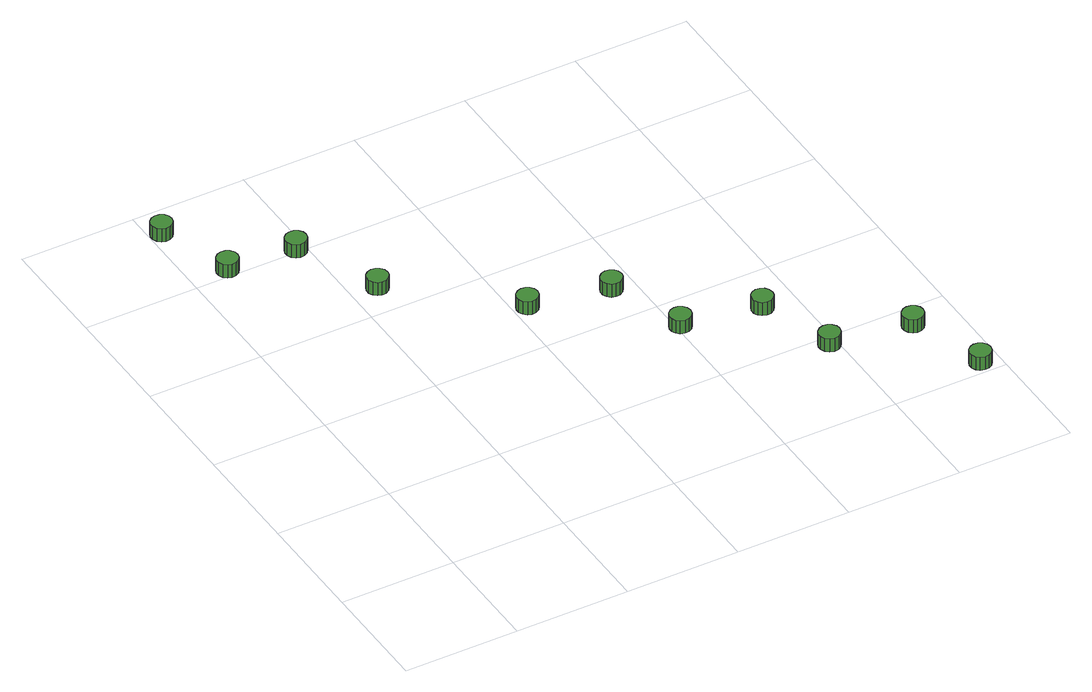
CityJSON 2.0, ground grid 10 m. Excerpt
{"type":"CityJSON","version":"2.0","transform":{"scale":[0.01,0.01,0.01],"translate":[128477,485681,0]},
"CityObjects":{
"tree1":{"type":"SolitaryVegetationObject","attributes":{"function":"something"},"geometry":[{"type":"MultiSurface","lod":"1","boundaries":[[[0,1,2,3,4,5,6,7,8,9,10,11,12,13,14]],[[15,16,17,18,19,20,21,22,23,24,25,26,27,28,29]],[[0,29,28,1]],[[1,28,27,2]],[[2,27,26,3]],[[3,26,25,4]],[[4,25,24,5]],[[5,24,23,6]],[[6,23,22,7]],[[7,22,21,8]],[[8,21,20,9]],[[9,20,19,10]],[[10,19,18,11]],[[11,18,17,12]],[[12,17,16,13]],[[13,16,15,14]],[[14,15,29,0]]]}]},
"tree2":{"type":"SolitaryVegetationObject","attributes":{"function":"something"},"geometry":[{"type":"MultiSurface","lod":"1","boundaries":[[[30,31,32,33,34,35,36,37,38,39,40,41,42,43,44]],[[45,46,47,48,49,50,51,52,53,54,55,56,57,58,59]],[[30,59,58,31]],[[31,58,57,32]],[[32,57,56,33]],[[33,56,55,34]],[[34,55,54,35]],[[35,54,53,36]],[[36,53,52,37]],[[37,52,51,38]],[[38,51,50,39]],[[39,50,49,40]],[[40,49,48,41]],[[41,48,47,42]],[[42,47,46,43]],[[43,46,45,44]],[[44,45,59,30]]]}]},
"tree3":{"type":"SolitaryVegetationObject","attributes":{"function":"something"},"geometry":[{"type":"MultiSurface","lod":"1","boundaries":[[[60,61,62,63,64,65,66,67,68,69,70,71,72,73,74]],[[75,76,77,78,79,80,81,82,83,84,85,86,87,88,89]],[[60,89,88,61]],[[61,88,87,62]],[[62,87,86,63]],[[63,86,85,64]],[[64,85,84,65]],[[65,84,83,66]],[[66,83,82,67]],[[67,82,81,68]],[[68,81,80,69]],[[69,80,79,70]],[[70,79,78,71]],[[71,78,77,72]],[[72,77,76,73]],[[73,76,75,74]],[[74,75,89,60]]]}]},
"tree4":{"type":"SolitaryVegetationObject","attributes":{"function":"something"},"geometry":[{"type":"MultiSurface","lod":"1","boundaries":[[[90,91,92,93,94,95,96,97,98,99,100,101,102,103,104]],[[105,106,107,108,109,110,111,112,113,114,115,116,117,118,119]],[[90,119,118,91]],[[91,118,117,92]],[[92,117,116,93]],[[93,116,115,94]],[[94,115,114,95]],[[95,114,113,96]],[[96,113,112,97]],[[97,112,111,98]],[[98,111,110,99]],[[99,110,109,100]],[[100,109,108,101]],[[101,108,107,102]],[[102,107,106,103]],[[103,106,105,104]],[[104,105,119,90]]]}]},
"tree5":{"type":"SolitaryVegetationObject","attributes":{"function":"something"},"geometry":[{"type":"MultiSurface","lod":"1","boundaries":[[[120,121,122,123,124,125,126,127,128,129,130,131,132,133,134]],[[135,136,137,138,139,140,141,142,143,144,145,146,147,148,149]],[[120,149,148,121]],[[121,148,147,122]],[[122,147,146,123]],[[123,146,145,124]],[[124,145,144,125]],[[125,144,143,126]],[[126,143,142,127]],[[127,142,141,128]],[[128,141,140,129]],[[129,140,139,130]],[[130,139,138,131]],[[131,138,137,132]],[[132,137,136,133]],[[133,136,135,134]],[[134,135,149,120]]]}]},
"tree6":{"type":"SolitaryVegetationObject","attributes":{"function":"something"},"geometry":[{"type":"MultiSurface","lod":"1","boundaries":[[[150,151,152,153,154,155,156,157,158,159,160,161,162,163,164]],[[165,166,167,168,169,170,171,172,173,174,175,176,177,178,179]],[[150,179,178,151]],[[151,178,177,152]],[[152,177,176,153]],[[153,176,175,154]],[[154,175,174,155]],[[155,174,173,156]],[[156,173,172,157]],[[157,172,171,158]],[[158,171,170,159]],[[159,170,169,160]],[[160,169,168,161]],[[161,168,167,162]],[[162,167,166,163]],[[163,166,165,164]],[[164,165,179,150]]]}]},
"tree7":{"type":"SolitaryVegetationObject","attributes":{"function":"something"},"geometry":[{"type":"MultiSurface","lod":"1","boundaries":[[[180,181,182,183,184,185,186,187,188,189,190,191,192,193,194]],[[195,196,197,198,199,200,201,202,203,204,205,206,207,208,209]],[[180,209,208,181]],[[181,208,207,182]],[[182,207,206,183]],[[183,206,205,184]],[[184,205,204,185]],[[185,204,203,186]],[[186,203,202,187]],[[187,202,201,188]],[[188,201,200,189]],[[189,200,199,190]],[[190,199,198,191]],[[191,198,197,192]],[[192,197,196,193]],[[193,196,195,194]],[[194,195,209,180]]]}]},
"tree8":{"type":"SolitaryVegetationObject","attributes":{"function":"something"},"geometry":[{"type":"MultiSurface","lod":"1","boundaries":[[[210,211,212,213,214,215,216,217,218,219,220,221,222,223,224]],[[225,226,227,228,229,230,231,232,233,234,235,236,237,238,239]],[[210,239,238,211]],[[211,238,237,212]],[[212,237,236,213]],[[213,236,235,214]],[[214,235,234,215]],[[215,234,233,216]],[[216,233,232,217]],[[217,232,231,218]],[[218,231,230,219]],[[219,230,229,220]],[[220,229,228,221]],[[221,228,227,222]],[[222,227,226,223]],[[223,226,225,224]],[[224,225,239,210]]]}]},
"tree9":{"type":"SolitaryVegetationObject","attributes":{"function":"something"},"geometry":[{"type":"MultiSurface","lod":"1","boundaries":[[[240,241,242,243,244,245,246,247,248,249,250,251,252,253,254]],[[255,256,257,258,259,260,261,262,263,264,265,266,267,268,269]],[[240,269,268,241]],[[241,268,267,242]],[[242,267,266,243]],[[243,266,265,244]],[[244,265,264,245]],[[245,264,263,246]],[[246,263,262,247]],[[247,262,261,248]],[[248,261,260,249]],[[249,260,259,250]],[[250,259,258,251]],[[251,258,257,252]],[[252,257,256,253]],[[253,256,255,254]],[[254,255,269,240]]]}]},
"tree10":{"type":"SolitaryVegetationObject","attributes":{"function":"something"},"geometry":[{"type":"MultiSurface","lod":"1","boundaries":[[[270,271,272,273,274,275,276,277,278,279,280,281,282,283,284]],[[285,286,287,288,289,290,291,292,293,294,295,296,297,298,299]],[[270,299,298,271]],[[271,298,297,272]],[[272,297,296,273]],[[273,296,295,274]],[[274,295,294,275]],[[275,294,293,276]],[[276,293,292,277]],[[277,292,291,278]],[[278,291,290,279]],[[279,290,289,280]],[[280,289,288,281]],[[281,288,287,282]],[[282,287,286,283]],[[283,286,285,284]],[[284,285,299,270]]]}]},
"tree11":{"type":"SolitaryVegetationObject","attributes":{"function":"something"},"geometry":[{"type":"MultiSurface","lod":"1","boundaries":[[[300,301,302,303,304,305,306,307,308,309,310,311,312,313,314]],[[315,316,317,318,319,320,321,322,323,324,325,326,327,328,329]],[[300,329,328,301]],[[301,328,327,302]],[[302,327,326,303]],[[303,326,325,304]],[[304,325,324,305]],[[305,324,323,306]],[[306,323,322,307]],[[307,322,321,308]],[[308,321,320,309]],[[309,320,319,310]],[[310,319,318,311]],[[311,318,317,312]],[[312,317,316,313]],[[313,316,315,314]],[[314,315,329,300]]]}]}
},
"vertices":[
[186,4707,205],[178,4745,205],[155,4776,205],[122,4795,205],[83,4799,205],[47,4787,205],[18,4762,205],[3,4726,205],[3,4688,205],[18,4653,205],[47,4627,205],[83,4615,205],[122,4619,205],[155,4638,205],[178,4669,205],[178,4669,76],[155,4638,76],[122,4619,76],[83,4615,76],[47,4627,76],[18,4653,76],[3,4688,76],[3,4726,76],[18,4762,76],[47,4787,76],[83,4799,76],[122,4795,76],[155,4776,76],[178,4745,76],[186,4707,76],
[414,4072,190],[406,4109,190],[383,4141,190],[350,4160,190],[312,4164,190],[275,4152,190],[246,4126,190],[231,4091,190],[231,4052,190],[246,4017,190],[275,3992,190],[312,3980,190],[350,3984,190],[383,4003,190],[406,4034,190],[406,4034,61],[383,4003,61],[350,3984,61],[312,3980,61],[275,3992,61],[246,4017,61],[231,4052,61],[231,4091,61],[246,4126,61],[275,4152,61],[312,4164,61],[350,4160,61],[383,4141,61],[406,4109,61],[414,4072,61],
[993,4002,209],[985,4040,209],[962,4071,209],[929,4090,209],[890,4094,209],[854,4082,209],[825,4056,209],[809,4021,209],[809,3983,209],[825,3947,209],[854,3922,209],[890,3910,209],[929,3914,209],[962,3933,209],[985,3964,209],[985,3964,80],[962,3933,80],[929,3914,80],[890,3910,80],[854,3922,80],[825,3947,80],[809,3983,80],[809,4021,80],[825,4056,80],[854,4082,80],[890,4094,80],[929,4090,80],[962,4071,80],[985,4040,80],[993,4002,80],
[1316,3288,193],[1308,3326,193],[1285,3357,193],[1252,3376,193],[1214,3380,193],[1177,3368,193],[1148,3342,193],[1133,3307,193],[1133,3269,193],[1148,3234,193],[1177,3208,193],[1214,3196,193],[1252,3200,193],[1285,3219,193],[1308,3250,193],[1308,3250,64],[1285,3219,64],[1252,3200,64],[1214,3196,64],[1177,3208,64],[1148,3234,64],[1133,3269,64],[1133,3307,64],[1148,3342,64],[1177,3368,64],[1214,3380,64],[1252,3376,64],[1285,3357,64],[1308,3326,64],[1316,3288,64],
[2211,2493,192],[2203,2531,192],[2180,2562,192],[2147,2581,192],[2108,2585,192],[2072,2573,192],[2043,2548,192],[2028,2512,192],[2028,2474,192],[2043,2439,192],[2072,2413,192],[2108,2401,192],[2147,2405,192],[2180,2424,192],[2203,2456,192],[2203,2456,63],[2180,2424,63],[2147,2405,63],[2108,2401,63],[2072,2413,63],[2043,2439,63],[2028,2474,63],[2028,2512,63],[2043,2548,63],[2072,2573,63],[2108,2585,63],[2147,2581,63],[2180,2562,63],[2203,2531,63],[2211,2493,63],
[2884,2345,203],[2876,2383,203],[2854,2414,203],[2820,2433,203],[2782,2437,203],[2745,2425,203],[2717,2399,203],[2701,2364,203],[2701,2326,203],[2717,2291,203],[2745,2265,203],[2782,2253,203],[2820,2257,203],[2854,2276,203],[2876,2307,203],[2876,2307,74],[2854,2276,74],[2820,2257,74],[2782,2253,74],[2745,2265,74],[2717,2291,74],[2701,2326,74],[2701,2364,74],[2717,2399,74],[2745,2425,74],[2782,2437,74],[2820,2433,74],[2854,2414,74],[2876,2383,74],[2884,2345,74],
[3126,1687,192],[3118,1725,192],[3095,1756,192],[3062,1775,192],[3024,1779,192],[2987,1767,192],[2959,1742,192],[2943,1706,192],[2943,1668,192],[2959,1633,192],[2987,1607,192],[3024,1595,192],[3062,1599,192],[3095,1618,192],[3118,1650,192],[3118,1650,63],[3095,1618,63],[3062,1599,63],[3024,1595,63],[2987,1607,63],[2959,1633,63],[2943,1668,63],[2943,1706,63],[2959,1742,63],[2987,1767,63],[3024,1779,63],[3062,1775,63],[3095,1756,63],[3118,1725,63],[3126,1687,63],
[3786,1550,206],[3778,1588,206],[3756,1619,206],[3722,1638,206],[3684,1642,206],[3647,1630,206],[3619,1605,206],[3603,1569,206],[3603,1531,206],[3619,1496,206],[3647,1470,206],[3684,1458,206],[3722,1462,206],[3756,1481,206],[3778,1512,206],[3778,1512,77],[3756,1481,77],[3722,1462,77],[3684,1458,77],[3647,1470,77],[3619,1496,77],[3603,1531,77],[3603,1569,77],[3619,1605,77],[3647,1630,77],[3684,1642,77],[3722,1638,77],[3756,1619,77],[3778,1588,77],[3786,1550,77],
[4021,904,194],[4013,941,194],[3990,972,194],[3957,992,194],[3919,996,194],[3882,984,194],[3854,958,194],[3838,923,194],[3838,884,194],[3854,849,194],[3882,823,194],[3919,811,194],[3957,815,194],[3990,835,194],[4013,866,194],[4013,866,65],[3990,835,65],[3957,815,65],[3919,811,65],[3882,823,65],[3854,849,65],[3838,884,65],[3838,923,65],[3854,958,65],[3882,984,65],[3919,996,65],[3957,992,65],[3990,972,65],[4013,941,65],[4021,904,65],
[4695,766,211],[4687,804,211],[4664,835,211],[4631,854,211],[4593,858,211],[4556,847,211],[4527,821,211],[4512,786,211],[4512,747,211],[4527,712,211],[4556,686,211],[4593,674,211],[4631,678,211],[4664,698,211],[4687,729,211],[4687,729,82],[4664,698,82],[4631,678,82],[4593,674,82],[4556,686,82],[4527,712,82],[4512,747,82],[4512,786,82],[4527,821,82],[4556,847,82],[4593,858,82],[4631,854,82],[4664,835,82],[4687,804,82],[4695,766,82],
[4923,109,197],[4915,146,197],[4892,177,197],[4859,197,197],[4821,201,197],[4784,189,197],[4755,163,197],[4740,128,197],[4740,89,197],[4755,54,197],[4784,28,197],[4821,17,197],[4859,21,197],[4892,40,197],[4915,71,197],[4915,71,68],[4892,40,68],[4859,21,68],[4821,17,68],[4784,28,68],[4755,54,68],[4740,89,68],[4740,128,68],[4755,163,68],[4784,189,68],[4821,201,68],[4859,197,68],[4892,177,68],[4915,146,68],[4923,109,68]
]}
